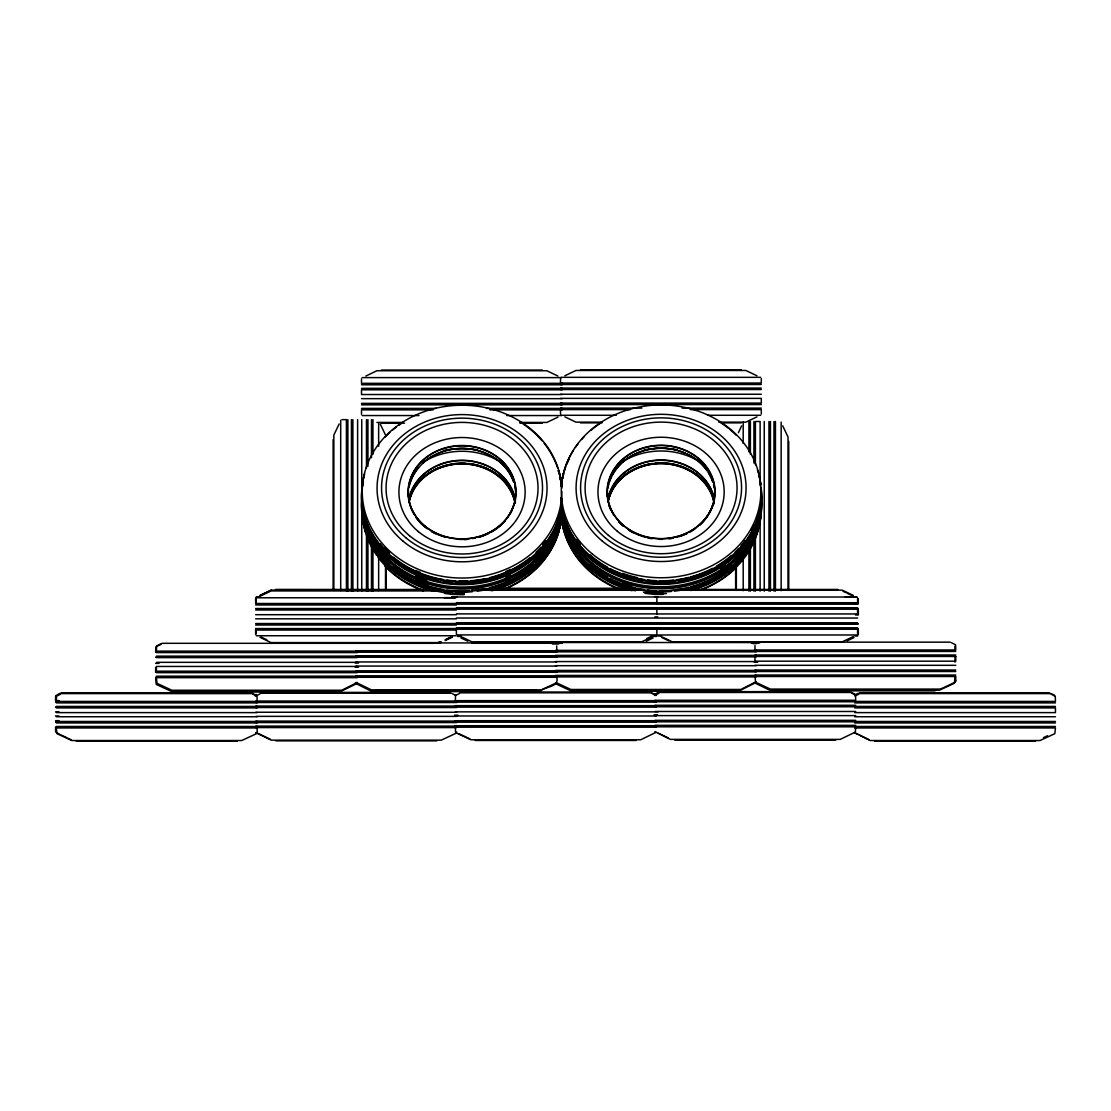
<?xml version="1.0" encoding="UTF-8"?>
<svg xmlns="http://www.w3.org/2000/svg" width="1111" height="1111" viewBox="0 0 1111 1111"><rect width="100%" height="100%" fill="white"/><g stroke="black" fill="none" stroke-linecap="round" stroke-linejoin="round"><path stroke-width="1.5" d="M255.072 695.805L255.988 694.375M456.663 732.01L456.038 733.274L441.248 740.148L271.265 740.148L256.03 732.746M357.186 682.473L341.827 690.237L171.844 690.237L157.054 683.362L156.429 677.668L357.228 677.668M454.621 695.042L455.704 695.069M355.951 677.279L556.75 677.279C559.472 687.209 545.737 686.376 540.543 690.903L370.56 690.903L355.187 683.14M654.143 694.653L658.434 692.195M654.934 695.472L659.226 693M755.424 682.765L740.051 690.528L570.068 690.528L555.028 683.418M756.216 681.71L740.856 689.473L570.873 689.473L556.083 682.598M339.133 423.985L333.842 435.054L333.842 590.399M738.398 432.707L741.634 425.846M256.03 695.875L260.196 693.764M356.27 683.876L341.021 691.292L171.038 691.292L156.262 684.418L155.637 678.724M656.018 732.357L640.769 739.759L470.786 739.759L455.746 732.663M855.331 732.288L855.692 726.816L654.893 726.816M855.012 695.944L858.984 694.139M271.39 590.219L260.321 595.51M854.47 694.903L858.192 693.333M365.838 376.046L376.907 370.741L546.848 370.741L557.93 376.046M564.874 375.768L575.942 370.477L745.884 370.477L756.952 375.768M557.93 417.139L546.848 422.43L519.767 422.43M259.946 595.413L271.015 590.122L436.498 590.219M260.002 596.218L271.07 590.927L441.011 590.927M159.97 644.908L161.123 644.352M756.952 416.861L745.884 422.152L718.803 422.152M445.164 639.742L450.663 637.159M445.539 639.839L452.399 636.603M445.219 640.547L452.08 637.311M646.56 638.617L652.06 636.02M652.824 636.492L641.755 641.797L471.8 641.797L460.732 636.492M646.227 641.214L653.087 637.978M853.387 636.547L842.207 641.839L672.266 641.839L668.058 639.783M847.137 640.825L854.012 637.603M1043.451 737.662L1047.576 735.718M160.762 643.852L156.595 645.963L156.429 651.129L357.228 651.129M158.831 645.38L155.804 647.019L155.637 652.171L159.054 652.171M59.883 693.333L55.592 695.805L55.55 700.61L58.966 700.61M60.674 694.139L56.508 696.25L56.342 701.416L257.155 701.416L256.988 696.25L252.808 694.139M459.718 693.375L455.538 695.486L455.371 700.652L656.184 700.652M555.819 683.14L541.335 689.848L371.352 689.848L356.117 682.446M854.651 732.385L840.277 739.384L670.308 739.384L654.934 731.621M580.456 369.769L741.37 369.769M381.42 370.046L542.349 370.046M561.152 377.337L760.674 377.337M362.13 377.615L561.638 377.615M562.263 383.323L361.506 383.323L361.506 378.893M560.527 384.517L761.299 384.517M361.506 384.795L562.263 384.795M560.527 388.058L761.299 388.058M361.506 388.336L562.263 388.336M560.527 389.53L761.299 389.53M562.263 389.808L361.506 389.808L361.506 394.53L562.263 394.53M560.527 394.252L761.299 394.252M560.527 398.377L761.299 398.377L761.299 403.099L560.527 403.099M361.506 398.655L562.263 398.655M361.506 403.376L562.263 403.376M560.527 404.571L761.299 404.571M361.506 404.848L562.263 404.848M560.527 408.112L641.866 408.112M682.029 408.112L761.299 408.112M361.506 408.39L436.317 408.39M486.451 408.39L562.263 408.39M630.465 409.584L560.527 409.584L560.527 414M690.292 409.584L761.299 409.584L761.299 414M433.082 409.862L361.506 409.862L361.506 414.278M489.909 409.862L562.263 409.862M561.152 415.278L616.327 415.278M707.499 415.278L760.674 415.278M362.13 415.556L419.028 415.556M506.769 415.556L561.638 415.556M341.98 419.639L346.41 419.639L346.41 591.024M602.093 422.152L575.942 422.152L564.874 416.861M376.907 422.43L403.071 422.43M580.456 422.86L601.94 422.86M720.567 422.86L741.37 422.86M381.42 423.138L404.543 423.138M519.976 423.138L542.349 423.138M503.38 588.288L620.146 588.288M500.2 588.997L622.021 588.997M275.528 589.413L423.555 589.51M476.313 589.413L637.242 589.413M676.78 589.455L837.805 589.455M471.8 590.108L641.755 590.108M672.266 590.163L842.319 590.163L853.387 595.454M256.238 596.996L259.085 596.996M452.288 596.94L455.524 596.94M457.024 596.982L656.532 596.982M845.263 596.885L856.498 596.885M256.599 597.079L260.543 597.079M453.26 597.079L456.121 597.079M657.49 597.024L857.095 597.024M444.067 597.649L455.204 597.649M256.28 597.787L455.802 597.787M456.399 602.676L857.623 602.731L857.623 598.301M654.893 603.037L657.768 603.037M456.413 603.495L255.655 603.495L255.613 598.274M855.47 603.773L858.345 603.773L858.178 598.621M456.399 604.148L657.156 604.148M656.865 604.203L857.623 604.203M255.655 604.967L456.413 604.967M456.399 607.689L857.623 607.745M654.893 608.05L657.768 608.05M255.655 608.509L456.413 608.509M855.47 608.8L858.345 608.8M456.399 609.175L857.623 609.217L857.623 613.939L656.865 613.939L656.865 609.217M255.655 609.981L456.413 609.981M456.399 613.883L657.156 613.883M255.655 614.702L456.413 614.702M855.47 614.98L858.345 614.98L858.345 610.272M654.893 616.897L657.768 616.897M456.399 618.022L857.623 618.063M255.655 618.827L456.413 618.827M456.399 622.729L857.623 622.785M654.893 623.09L657.768 623.09M255.655 623.549L456.413 623.549M855.47 623.84L858.345 623.84M456.399 624.215L857.623 624.257M255.655 625.021L456.413 625.021M456.399 627.743L857.623 627.798M654.893 628.104L657.768 628.104M255.655 628.562L456.413 628.562M855.47 628.854L858.345 628.854M255.655 630.034L456.413 630.034M457.024 634.923L656.532 634.923M657.49 634.978L857.095 634.978M256.28 635.742L455.802 635.742M658.212 636.02L660.837 636.02M854.873 636.02L857.72 636.02M457.288 636.409L461.232 636.409M650.796 636.409L656.809 636.409M438.901 641.894L441.331 641.894M760.466 642.158L950.294 642.158M441.011 642.602L271.07 642.602L260.002 637.311M476.313 642.491L759.035 642.547M361.436 642.922L551.264 642.922M751.286 642.894L759.757 642.894M472.078 643.269L562.222 643.269M161.914 643.311L434.193 643.311M752.814 643.602L756.452 643.602M552.32 643.977L558.75 643.977M555.458 650.366L756.258 650.366M355.951 650.74L556.75 650.74L556.708 645.935M754.175 651.032L757.605 651.032M754.98 651.449L955.779 651.449M355.145 651.796L358.575 651.796M555.458 651.838L756.258 651.838M355.951 652.213L556.75 652.213M156.429 652.601L357.228 652.601M754.98 654.99L955.779 654.99M555.458 655.379L756.258 655.379M355.951 655.754L556.75 655.754M156.429 656.143L357.228 656.143M754.175 656.045L757.605 656.045M355.145 656.809L358.575 656.809M555.458 656.851L756.258 656.851M155.637 657.184L159.054 657.184M355.951 657.226L556.75 657.226M156.429 657.615L357.228 657.615M555.458 661.573L756.258 661.573M355.951 661.948L556.75 661.948M754.175 662.239L757.605 662.239M156.429 662.337L357.228 662.337M355.145 663.003L358.575 663.003M155.637 663.378L159.054 663.378M754.98 665.308L955.779 665.308M555.458 665.697L756.258 665.697M355.951 666.072L556.75 666.072M357.228 666.461L156.429 666.461L156.429 671.183L357.228 671.183M355.145 667.128L358.575 667.128M754.98 670.03L955.779 670.03M555.458 670.419L756.258 670.419M355.951 670.794L556.75 670.794M754.175 671.086L757.605 671.086M754.98 671.502L955.779 671.502M355.145 671.849L358.575 671.849M555.458 671.891L756.258 671.891M159.054 672.224L155.637 672.224L155.637 667.517M355.951 672.266L556.75 672.266M156.429 672.655L357.228 672.655M754.98 675.044L955.779 675.044M555.458 675.432L756.258 675.432M355.951 675.807L556.75 675.807M754.175 676.099L757.605 676.099M156.429 676.196L357.228 676.196M355.145 676.863L358.575 676.863M555.458 676.905L756.258 676.905M155.637 677.238L159.054 677.238M774.895 689.792L935.851 689.792M575.387 690.181L736.343 690.181M375.865 690.556L536.821 690.556M176.357 690.945L337.313 690.945M774.103 690.848L935.059 690.848M574.581 691.223L735.551 691.223M375.074 691.611L536.03 691.611M659.587 691.639L849.415 691.639M175.552 691.986L336.522 691.986M460.065 692.028L471.203 692.028M472.786 692.028L530.419 692.028M533.697 692.028L649.893 692.028M260.557 692.403L450.372 692.403M660.378 692.459L850.207 692.459M61.036 692.792L250.864 692.792M460.871 692.833L650.685 692.833M859.345 692.792L1049.159 692.792M261.349 693.222L451.177 693.222M61.841 693.597L251.655 693.597M860.136 693.597L1049.964 693.597M654.893 700.277L855.692 700.277L855.526 695.111L851.359 693M654.101 700.93L657.518 700.93M255.863 701.041L456.663 701.041M454.58 701.319L457.996 701.319M854.651 701.416L1055.45 701.416L1055.283 696.25L1051.117 694.139M654.893 701.749L855.692 701.749M55.55 702.083L58.966 702.083M455.371 702.124L656.184 702.124M255.863 702.513L456.663 702.513M56.342 702.888L257.155 702.888M854.651 702.888L1055.45 702.888M654.893 705.291L855.692 705.291M455.371 705.666L656.184 705.666M654.101 705.943L657.518 705.943M255.863 706.054L456.663 706.054M56.342 706.429L257.155 706.429M854.651 706.429L1055.45 706.429M654.893 706.763L855.692 706.763M55.55 707.096L58.966 707.096M455.371 707.138L656.184 707.138M255.863 707.526L456.663 707.526M56.342 707.901L257.155 707.901M854.651 707.901L1055.45 707.901L1055.45 712.623L854.651 712.623M654.893 711.484L855.692 711.484M55.55 711.818L58.966 711.818M455.371 711.859L658.018 711.859M255.863 712.248L456.663 712.248M56.342 712.623L257.155 712.623M654.101 714.804L657.518 714.804M454.58 715.178L457.996 715.178M654.893 715.609L855.692 715.609M55.55 715.942L58.966 715.942M455.371 715.984L656.184 715.984M255.863 716.373L456.663 716.373M56.342 716.748L257.155 716.748M854.651 716.748L1055.45 716.748M654.893 720.331L855.692 720.331M55.55 720.664L58.966 720.664M455.371 720.706L656.184 720.706M654.101 720.997L657.518 720.997M255.863 721.095L456.663 721.095M56.342 721.47L257.155 721.47M454.58 721.372L457.996 721.372M854.651 721.47L1055.45 721.47M654.893 721.803L855.692 721.803M55.55 722.136L58.966 722.136M455.371 722.178L656.184 722.178M255.863 722.567L456.663 722.567M56.342 722.942L257.155 722.942M854.651 722.942L1055.45 722.942M654.893 725.344L855.692 725.344M455.371 725.719L656.184 725.719M255.863 726.108L456.663 726.108M654.101 726.011L657.518 726.011M454.58 726.386L457.996 726.386M56.342 726.483L257.155 726.483M854.651 726.483L1055.45 726.483M58.966 727.149L55.55 727.149L55.592 731.955L59.883 734.427M656.184 727.191L455.371 727.191L455.538 732.357M255.863 727.58L456.663 727.58M854.651 727.955L1055.45 727.955L1054.825 733.663L1040.035 740.523L870.052 740.523L854.692 732.76M674.808 740.093L835.778 740.093M475.3 740.468L636.256 740.468M275.778 740.856L436.748 740.856M76.27 741.231L237.226 741.231M874.565 741.231L1035.535 741.231M951.447 642.7L955.613 644.811L955.779 649.977L754.98 649.977L754.98 645.56M1050.326 693.333L1054.033 694.903L1054.658 696.18M850.568 692.195L854.276 693.764L854.901 695.042M858.192 734.427L854.22 732.621M651.046 692.57L655.018 694.375M651.838 693.375L656.018 695.486M452.33 693.764L456.038 695.333M252.016 693.333L255.988 695.139M255.988 732.621L258.266 733.566M847.137 593.274L852.637 595.857M661.198 636.547L668.169 639.783M661.92 637.603L668.794 640.825M859.567 735.065L869.26 739.718M461.009 637.978L467.87 641.214M658.434 733.274L668.1 737.885M261.321 637.159L266.821 639.742M458.912 733.663L469.995 738.954M259.405 734.038L270.473 739.343M61.258 735.065L66.757 737.662M842.943 591.205L845.749 592.58M68.16 738.343L70.965 739.718M754.341 682.737L769.59 690.139L939.573 690.139L954.363 683.279L954.988 677.571M385.517 435.054L380.226 423.985M782.727 425.846L788.018 436.915L788.018 590.441M954.946 646.227L954.988 651.032M954.988 657.518L954.988 662.239M858.345 630.326L858.345 634.742M857.72 598.301L857.72 602.731M857.72 609.217L857.72 613.939M857.72 629.27L857.72 633.701M857.623 633.701L857.623 629.27L456.399 629.229L456.413 634.464M788.727 441.428L788.727 590.01M781.158 422.124L781.158 590.733M775.45 421.5L775.45 591.163M773.978 421.5L773.978 591.163M770.437 421.5L770.437 591.163M768.965 421.5L768.965 591.163M764.243 421.5L764.243 591.163M761.299 378.615L761.299 383.045L560.527 383.045L560.527 378.615M760.118 485.521L760.118 421.5L755.397 421.5L755.397 464.759M760.118 514.962L760.118 591.163M755.397 535.752L755.397 591.163M753.925 421.5L753.925 463.023M753.925 537.488L753.925 591.163M750.383 421.5L750.383 454.371M750.383 547.876L750.383 591.163M748.911 421.5L748.911 451.774M748.911 550.973L748.911 591.163M743.203 422.124L743.203 443.414M743.203 556.305L743.203 590.733M736.343 564.388L736.343 590.441M735.635 565.471L735.635 590.01M656.865 598.301L656.865 602.731M656.865 629.27L656.865 633.701M386.225 565.277L386.225 589.747M385.517 564.124L385.517 590.26M378.643 423.666L378.643 446.303M378.643 557.889L378.643 590.58M372.949 419.639L372.949 454.232M372.949 547.737L372.949 591.024M371.477 419.639L371.477 457.704M371.477 545.695L371.477 591.024M367.935 419.639L367.935 466.37M367.935 537.141L367.935 591.024M366.463 419.639L366.463 468.092M366.463 535.613L366.463 591.024M361.742 419.639L361.742 591.024M357.617 419.639L357.617 591.024M352.895 419.639L352.895 591.024M351.423 419.639L351.423 591.024M347.882 419.639L347.882 591.024M340.702 420.264L340.702 590.58M333.133 439.567L333.133 589.747M255.988 598.357L255.988 602.787M255.988 629.326L255.988 633.756M255.613 629.243L255.655 634.464M564.499 532.308A100.407 86.95 0 0 1 561.166 517.962M735.454 568.332A99.782 86.408 0 0 1 700.236 590.316M619.049 589.33A99.782 86.408 0 0 1 561.305 515.921M608.023 502.033A53.717 46.509 0 0 1 661.545 463.648A53.717 46.509 0 0 1 713.998 503.116M608.453 499.075A54.008 46.773 0 0 1 657.129 463.565A54.008 46.773 0 0 1 711.054 492.84M713.234 498.631A54.008 46.773 0 0 1 714.304 503.144M561.597 485.243A100.407 86.95 0 0 1 562.222 482.035M564.499 531.572A100.407 86.95 0 0 1 561.166 517.226M561.388 485.688A99.782 86.408 0 0 1 561.958 480.841M562.513 477.633A99.782 86.408 0 0 1 563.583 472.883M564.013 471.328A99.782 86.408 0 0 1 573.47 450.302M575.317 447.525A99.782 86.408 0 0 1 578.331 443.428M581.608 439.47A99.782 86.408 0 0 1 583.942 436.929M591.316 429.999A99.782 86.408 0 0 1 600.579 423.097M722.067 423.638A99.782 86.408 0 0 1 728.705 428.513M729.969 429.54A99.782 86.408 0 0 1 736.371 435.387M561.347 486.132A100.407 86.95 0 0 1 562.222 481.299M561.111 485.979A100.407 86.95 0 0 1 563.402 474.786M712.915 505.199A54.008 46.773 0 0 1 709.068 513.768M708.249 515.115A54.008 46.773 0 0 1 699.902 524.947M694.694 529.086A54.008 46.773 0 0 1 690.389 531.78M687.39 533.349A54.008 46.773 0 0 1 679.335 536.557M672.96 538.182A54.008 46.773 0 0 1 669.877 538.71M662.059 539.349A54.008 46.773 0 0 1 658.934 539.321M651.102 538.585A54.008 46.773 0 0 1 648.032 538.016M633.381 532.822A54.008 46.773 0 0 1 628.951 530.28M623.535 526.35A54.008 46.773 0 0 1 618.771 521.837M610.772 509.977A54.008 46.773 0 0 1 609.05 505.644M712.637 505.199A53.717 46.509 0 0 1 708.804 513.726M707.985 515.06A53.717 46.509 0 0 1 699.68 524.85M695.861 527.975A53.717 46.509 0 0 1 690.223 531.641M687.237 533.197A53.717 46.509 0 0 1 675.905 537.321M672.891 538.002A53.717 46.509 0 0 1 668.266 538.738M662.045 539.154A53.717 46.509 0 0 1 658.934 539.141M652.699 538.627A53.717 46.509 0 0 1 648.116 537.835M646.421 537.446A53.717 46.509 0 0 1 635.048 533.419M633.534 532.669A53.717 46.509 0 0 1 627.715 529.225M623.743 526.239A53.717 46.509 0 0 1 619.008 521.739M614.091 515.448A53.717 46.509 0 0 1 609.342 505.644M561.111 485.243A100.407 86.95 0 0 1 563.402 474.05M563.527 526.697A100.407 86.95 0 0 1 562.68 523.517M561.402 517.087A100.407 86.95 0 0 0 561.972 520.309A99.782 86.408 0 0 1 561.458 515.351M714.304 500.505A53.717 46.509 0 0 1 713.804 503.533M761.174 487.521A100.407 86.95 0 0 1 666.919 580.997A100.407 86.95 0 0 1 560.749 497.645M561.083 486.299A100.407 86.95 0 0 1 563.569 473.467M564.027 471.911A100.407 86.95 0 0 1 565.624 467.245M566.86 464.162A100.407 86.95 0 0 1 568.957 459.607M757.48 469.925A100.407 86.95 0 0 1 760.813 484.271M761.174 488.257A100.407 86.95 0 0 1 666.919 581.733A100.407 86.95 0 0 1 560.749 498.381M561.277 485.41A100.407 86.95 0 0 1 563.569 474.216M758.896 475.355A100.407 86.95 0 0 1 759.674 478.549M760.313 481.771A100.407 86.95 0 0 1 760.813 485.007M761.174 493.117A100.407 86.95 0 0 1 666.919 586.608A100.407 86.95 0 0 1 560.749 503.255M761.174 490.756A100.407 86.95 0 0 1 666.919 584.247A100.407 86.95 0 0 1 560.749 500.894M561.499 486.299A100.407 86.95 0 0 1 562.055 483.063M761.174 490.02A100.407 86.95 0 0 1 667.85 583.456A100.407 86.95 0 0 1 560.847 501.769M561.499 485.563A100.407 86.95 0 0 1 562.055 482.327M709.485 571.651A99.157 85.866 0 0 1 704.888 573.734M622.646 575.873A99.157 85.866 0 0 1 614.827 572.665M754.119 527.114A99.157 85.866 0 0 1 752.05 531.614M750.494 534.544A99.157 85.866 0 0 1 747.967 538.793M746.134 541.571A99.157 85.866 0 0 1 743.148 545.626M740.995 548.265A99.157 85.866 0 0 1 736.371 553.32M732.649 556.875A99.157 85.866 0 0 1 730.233 558.986M727.705 561.027A99.157 85.866 0 0 1 713.915 570.11M712.457 570.887A99.157 85.866 0 0 1 678.668 581.956M675.224 582.442A99.157 85.866 0 0 1 645.894 582.303M642.477 581.789A99.157 85.866 0 0 1 592.455 559.43M589.844 557.18A99.157 85.866 0 0 1 587.316 554.833M584.872 552.403A99.157 85.866 0 0 1 581.428 548.584M573.54 537.78A99.157 85.866 0 0 1 566.388 522.934M637.436 577.595A99.157 85.866 0 0 1 622.646 573.359M580.331 544.043A99.157 85.866 0 0 1 577.234 540.043M607.078 495.895A54.008 46.773 0 0 1 607.12 492.853M607.898 486.743A54.008 46.773 0 0 1 608.62 483.757M609.064 482.299A54.008 46.773 0 0 1 610.744 477.924M612.147 475.105A54.008 46.773 0 0 1 620.896 463.662M622.091 462.537A54.008 46.773 0 0 1 658.379 448.191M661.489 448.136A54.008 46.773 0 0 1 685.529 453.205M687.084 453.913A54.008 46.773 0 0 1 707.263 470.675M708.999 473.328A54.008 46.773 0 0 1 712.943 481.855M754.119 524.6A99.157 85.866 0 0 1 751.286 530.572M745.175 540.432A99.157 85.866 0 0 1 740.995 545.765M738.732 548.334A99.157 85.866 0 0 1 735.149 552.014M731.455 555.431A99.157 85.866 0 0 1 716.803 565.971M712.457 568.388A99.157 85.866 0 0 1 690.389 576.97M688.751 577.401A99.157 85.866 0 0 1 676.946 579.706M673.502 580.136A99.157 85.866 0 0 1 659.726 580.803M656.268 580.706A99.157 85.866 0 0 1 647.616 580.011M644.186 579.553A99.157 85.866 0 0 1 614.827 570.901M613.314 570.193A99.157 85.866 0 0 1 610.342 568.721M607.398 567.138A99.157 85.866 0 0 1 589.844 554.681M580.331 544.779A99.157 85.866 0 0 1 576.262 539.432M761.174 497.547A100.407 86.95 0 0 1 666.919 591.024A100.407 86.95 0 0 1 560.749 507.671M630.798 585.997A99.157 85.866 0 0 1 622.646 583.386M580.331 554.07A99.157 85.866 0 0 1 577.234 550.07M725.094 565.374A99.157 85.866 0 0 1 721.025 568.207M580.331 549.639A99.157 85.866 0 0 1 577.234 545.654M757.369 522.337A99.157 85.866 0 0 1 663.17 587.719A99.157 85.866 0 0 1 565.86 525.836M562.249 508.838A99.157 85.866 0 0 1 561.999 505.394M761.174 495.187A100.407 86.95 0 0 1 666.919 588.663A100.407 86.95 0 0 1 560.749 505.311M754.119 534.627A99.157 85.866 0 0 1 751.286 540.599M745.175 550.459A99.157 85.866 0 0 1 740.995 555.792M738.732 558.361A99.157 85.866 0 0 1 735.149 562.041M731.455 565.457A99.157 85.866 0 0 1 690.389 586.997M688.751 587.427A99.157 85.866 0 0 1 676.946 589.733M671.78 590.33A99.157 85.866 0 0 1 659.726 590.83M656.268 590.733A99.157 85.866 0 0 1 647.616 590.038M644.186 589.58A99.157 85.866 0 0 1 637.436 588.358M635.77 587.997A99.157 85.866 0 0 1 614.827 580.928M613.314 580.22A99.157 85.866 0 0 1 610.342 578.748M607.398 577.164A99.157 85.866 0 0 1 589.844 564.707M580.331 554.806A99.157 85.866 0 0 1 576.262 549.459M761.174 498.284A100.407 86.95 0 0 1 674.641 591.121M671.363 591.455A100.407 86.95 0 0 1 560.749 508.407M761.174 500.047A100.407 86.95 0 0 1 689.098 590.233M666.447 593.566A100.407 86.95 0 0 1 643.547 592.344M635.464 590.802A100.407 86.95 0 0 1 560.847 511.796M750.494 544.571A99.157 85.866 0 0 1 747.967 548.834M746.134 551.598A99.157 85.866 0 0 1 743.148 555.653M740.995 558.291A99.157 85.866 0 0 1 736.371 563.346M732.649 566.902A99.157 85.866 0 0 1 730.233 569.013M727.705 571.054A99.157 85.866 0 0 1 713.915 580.136M712.457 580.914A99.157 85.866 0 0 1 690.389 589.497M663.17 593.33A99.157 85.866 0 0 1 645.894 592.33M632.451 589.691A99.157 85.866 0 0 1 592.455 569.457M589.844 567.207A99.157 85.866 0 0 1 581.428 558.611M576.262 551.973A99.157 85.866 0 0 1 566.388 532.961M761.174 500.783A100.407 86.95 0 0 1 690.764 590.538M663.198 594.399A100.407 86.95 0 0 1 645.172 593.33M632.103 590.719A100.407 86.95 0 0 1 560.749 510.921M621.188 462.62A65.966 57.119 0 0 1 701.499 462.981M709.485 581.678A99.157 85.866 0 0 1 704.888 583.775M625.882 587.011A99.157 85.866 0 0 1 614.827 582.692M760.716 514.935A99.782 86.408 0 0 1 760.257 519.795M759.48 524.614A99.782 86.408 0 0 1 758.396 529.364M757.98 530.919A99.782 86.408 0 0 1 700.388 589.747M657.99 596.69A99.782 86.408 0 0 1 654.504 596.551M622.41 589.983A99.782 86.408 0 0 1 565.263 534.447M564.763 532.905A99.782 86.408 0 0 1 562.444 523.406M760.827 508.491A99.782 86.408 0 0 1 760.841 511.713M714.234 501.45A53.717 46.509 0 0 1 713.623 504.45M607.37 495.825A53.717 46.509 0 0 1 607.411 492.784M607.911 488.229A53.717 46.509 0 0 1 608.911 483.757M609.356 482.285A53.717 46.509 0 0 1 685.404 453.371M686.945 454.08A53.717 46.509 0 0 1 707.013 470.731M707.888 472.036A53.717 46.509 0 0 1 712.651 481.855M713.512 484.785A53.717 46.509 0 0 1 714.165 487.798M714.581 490.826A53.717 46.509 0 0 1 714.776 493.853M607.898 501.492A54.008 46.773 0 0 1 608.62 498.506M609.064 497.034A54.008 46.773 0 0 1 612.925 488.479M613.744 487.132A54.008 46.773 0 0 1 620.896 478.397M622.091 477.286A54.008 46.773 0 0 1 652.115 463.537M655.24 463.162A54.008 46.773 0 0 1 712.943 496.603M608.189 501.464A53.717 46.509 0 0 1 608.911 498.492M609.356 497.034A53.717 46.509 0 0 1 613.189 488.521M614.008 487.187A53.717 46.509 0 0 1 666.961 463.356A53.717 46.509 0 0 1 712.651 496.603M713.512 499.533A53.717 46.509 0 0 1 714.165 502.547M607.911 500.214A53.717 46.509 0 0 1 659.059 460.357A53.717 46.509 0 0 1 713.512 496.784M608.62 495.603A54.008 46.773 0 0 1 661.698 459.982A54.008 46.773 0 0 1 713.804 496.659M644.033 449.969A73.007 63.23 0 0 1 676.793 449.705M561.68 517.851A100.407 86.95 0 0 1 559.389 529.044M558.93 530.6A100.407 86.95 0 0 1 557.903 533.724M561.68 517.115A100.407 86.95 0 0 1 561.194 520.351M560.569 523.559A100.407 86.95 0 0 1 559.389 528.308M561.513 515.782A99.782 86.408 0 0 1 561.249 519.018M560.833 522.253A99.782 86.408 0 0 1 559.958 527.058M558.777 531.766A99.782 86.408 0 0 1 504.394 589.344M423.222 590.83A99.782 86.408 0 0 1 385.211 566.471M409.001 502.311A53.717 46.509 0 0 1 462.509 463.926A53.717 46.509 0 0 1 514.976 503.394M409.431 499.353A54.008 46.773 0 0 1 416.347 485.354M418.347 482.827A54.008 46.773 0 0 1 471.3 464.454A54.008 46.773 0 0 1 513.74 497.45M384.906 437.206A99.782 86.408 0 0 1 389.85 432.401M392.294 430.276A99.782 86.408 0 0 1 396.127 427.207M398.807 425.249A99.782 86.408 0 0 1 401.557 423.374M523.031 423.916A99.782 86.408 0 0 1 542.029 440.734M544.196 443.372A99.782 86.408 0 0 1 557.694 468.078M558.666 471.175A99.782 86.408 0 0 1 559.5 474.314M560.208 477.508A99.782 86.408 0 0 1 560.777 480.716A100.407 86.95 0 0 0 559.861 477.411M512.199 509.838A54.008 46.773 0 0 1 510.032 514.046M505.422 520.545A54.008 46.773 0 0 1 491.354 532.058M488.354 533.627A54.008 46.773 0 0 1 478.633 537.321M467.717 539.363A54.008 46.773 0 0 1 464.579 539.571M435.873 533.849A54.008 46.773 0 0 1 431.36 531.447M427.124 528.655A54.008 46.773 0 0 1 415.681 517.101M514.046 504.019A53.717 46.509 0 0 1 507.171 517.948M505.172 520.462A53.717 46.509 0 0 1 489.715 532.711M488.201 533.474A53.717 46.509 0 0 1 478.535 537.155M475.383 537.96A53.717 46.509 0 0 1 472.328 538.557M467.675 539.182A53.717 46.509 0 0 1 458.343 539.349M445.705 537.293A53.717 46.509 0 0 1 437.553 534.405M436.012 533.697A53.717 46.509 0 0 1 431.526 531.308M427.318 528.53A53.717 46.509 0 0 1 415.945 517.032M414.222 514.393A53.717 46.509 0 0 1 410.306 505.922M409.848 504.463A53.717 46.509 0 0 1 409.084 501.492M560.208 522.656A100.407 86.95 0 0 1 559.389 525.795M558.291 470.772A100.407 86.95 0 0 1 559.264 473.897M560.111 477.063A100.407 86.95 0 0 1 560.819 480.271M561.388 483.493A100.407 86.95 0 0 1 561.819 486.743M560.111 477.799A100.407 86.95 0 0 1 560.819 481.007M560.208 523.392A100.407 86.95 0 0 1 559.389 526.545M562.305 499.117A100.407 86.95 0 0 1 447.33 580.484A100.407 86.95 0 0 1 364.533 473.744M558.444 470.203A100.407 86.95 0 0 1 561.985 486.174M562.305 499.853A100.407 86.95 0 0 1 455.732 581.997A100.407 86.95 0 0 1 361.894 488.937M362.242 485.688A100.407 86.95 0 0 1 364.533 474.494M558.444 470.939A100.407 86.95 0 0 1 561.791 485.285M562.305 504.727A100.407 86.95 0 0 1 455.732 586.858A100.407 86.95 0 0 1 361.894 493.812M562.305 502.366A100.407 86.95 0 0 1 455.732 584.497A100.407 86.95 0 0 1 361.894 491.451M362.464 486.576A100.407 86.95 0 0 1 363.353 481.743M562.305 501.63A100.407 86.95 0 0 1 455.732 583.761A100.407 86.95 0 0 1 361.894 490.715M362.464 485.826A100.407 86.95 0 0 1 363.353 480.994M546.14 542.474A99.157 85.866 0 0 1 544.112 545.168M539.696 550.376A99.157 85.866 0 0 1 537.335 552.861M499.506 576.484A99.157 85.866 0 0 1 494.645 578.081M401.265 564.832A99.157 85.866 0 0 1 397.238 561.985M385.85 551.931A99.157 85.866 0 0 1 382.392 548.126M548.042 540.46A99.157 85.866 0 0 1 544.112 545.904M541.96 548.542A99.157 85.866 0 0 1 513.421 571.165M511.949 571.929A99.157 85.866 0 0 1 489.715 580.178M488.076 580.581A99.157 85.866 0 0 1 455.51 583.4M452.038 583.15A99.157 85.866 0 0 1 443.456 582.067M438.401 581.122A99.157 85.866 0 0 1 394.669 560.722M385.85 552.667A99.157 85.866 0 0 1 377.24 542.224M545.14 541.321A99.157 85.866 0 0 1 543.057 543.987M510.449 569.415A99.157 85.866 0 0 1 505.852 571.512M420.444 572.429A99.157 85.866 0 0 1 415.792 570.443M389.53 553.056A99.157 85.866 0 0 1 384.67 548.181M561.819 491.409A99.782 86.408 0 0 1 413.445 567.096A99.782 86.408 0 0 1 409.806 418A99.782 86.408 0 0 1 561.735 488.201M408.029 494.659A54.008 46.773 0 0 1 408.195 491.59M409.584 484.035A54.008 46.773 0 0 1 418.5 467.509M423.055 462.815A54.008 46.773 0 0 1 434.054 455.177M435.568 454.413A54.008 46.773 0 0 1 468.745 448.775M471.856 449.191A54.008 46.773 0 0 1 513.907 482.132M515.851 491.159A54.008 46.773 0 0 1 516.046 494.201M557.889 517.226A99.157 85.866 0 0 1 556.875 520.309M546.14 540.71A99.157 85.866 0 0 1 543.057 544.723M540.849 547.334A99.157 85.866 0 0 1 536.113 552.292M529.947 557.791A99.157 85.866 0 0 1 489.715 577.678M484.729 578.803A99.157 85.866 0 0 1 471.022 580.734M467.564 580.956A99.157 85.866 0 0 1 458.968 581.039M455.51 580.9A99.157 85.866 0 0 1 446.872 580.081M443.456 579.567A99.157 85.866 0 0 1 393.419 557.208M389.53 553.792A99.157 85.866 0 0 1 380.226 543.737M562.305 509.144A100.407 86.95 0 0 1 455.732 591.288A100.407 86.95 0 0 1 361.894 498.228M545.14 551.348A99.157 85.866 0 0 1 543.057 554.014M538.529 559.152A99.157 85.866 0 0 1 536.113 561.583M510.449 579.442A99.157 85.866 0 0 1 505.852 581.539M426.846 584.789A99.157 85.866 0 0 1 415.792 580.47M389.53 563.083A99.157 85.866 0 0 1 384.67 558.208M545.14 546.931A99.157 85.866 0 0 1 543.057 549.598M538.529 554.722A99.157 85.866 0 0 1 536.113 557.166M510.449 575.026A99.157 85.866 0 0 1 505.852 577.109M426.846 580.359A99.157 85.866 0 0 1 415.792 576.04M389.53 558.652A99.157 85.866 0 0 1 384.67 553.778M558.333 522.614A99.157 85.866 0 0 1 465.051 587.983A99.157 85.866 0 0 1 367.352 527.642M366.824 526.114A99.157 85.866 0 0 1 365.338 521.115M562.18 508.421A100.407 86.95 0 0 1 454.802 588.872A100.407 86.95 0 0 1 361.894 495.867M546.14 550.737A99.157 85.866 0 0 1 543.057 554.75M540.849 557.361A99.157 85.866 0 0 1 536.113 562.319M533.613 564.666A99.157 85.866 0 0 1 489.715 587.705M484.729 588.83A99.157 85.866 0 0 1 479.633 589.747M469.286 590.885A99.157 85.866 0 0 1 446.872 590.108M443.456 589.594A99.157 85.866 0 0 1 393.419 567.235M389.53 563.819A99.157 85.866 0 0 1 380.226 553.764M562.305 509.88A100.407 86.95 0 0 1 477.244 591.191M472.328 591.732A100.407 86.95 0 0 1 361.894 498.964M562.305 511.657A100.407 86.95 0 0 1 490.062 590.51M464.162 593.941A100.407 86.95 0 0 1 361.894 500.742M546.14 552.5A99.157 85.866 0 0 1 544.112 555.194M499.506 586.511A99.157 85.866 0 0 1 494.645 588.108M401.265 574.859A99.157 85.866 0 0 1 397.238 572.012M385.85 561.958A99.157 85.866 0 0 1 382.392 558.153M555.097 537.418A99.157 85.866 0 0 1 553.736 540.432M548.042 550.487A99.157 85.866 0 0 1 544.112 555.931M541.96 558.569A99.157 85.866 0 0 1 538.529 562.388M536.113 564.832A99.157 85.866 0 0 1 513.421 581.192M511.949 581.956A99.157 85.866 0 0 1 493.006 589.33M464.134 593.607A99.157 85.866 0 0 1 455.51 593.441M452.038 593.177A99.157 85.866 0 0 1 443.456 592.094M431.776 589.524A99.157 85.866 0 0 1 394.669 570.762M385.85 562.708A99.157 85.866 0 0 1 377.24 552.25M562.305 512.393A100.407 86.95 0 0 1 491.729 590.816M464.162 594.677A100.407 86.95 0 0 1 444.511 593.357M433.068 590.996A100.407 86.95 0 0 1 361.894 501.478M422.152 462.884A65.966 57.119 0 0 1 502.464 463.259M561.763 513.601A99.782 86.408 0 0 1 561.402 518.448M560.736 523.295A99.782 86.408 0 0 1 559.763 528.072M558.944 531.197A99.782 86.408 0 0 1 501.353 590.024M457.204 596.913A99.782 86.408 0 0 1 451.983 596.565M421.777 589.663A99.782 86.408 0 0 1 377.671 556.736M376.698 555.375A99.782 86.408 0 0 1 366.227 534.724M365.727 533.183A99.782 86.408 0 0 1 362.269 509.213M515.435 500.214A53.717 46.509 0 0 1 514.921 503.241M408.348 496.103A53.717 46.509 0 0 1 408.487 491.548M409.154 486.993A53.717 46.509 0 0 1 459.162 448.663A53.717 46.509 0 0 1 513.615 482.132M514.837 486.562A53.717 46.509 0 0 1 515.74 494.131M409.584 498.783A54.008 46.773 0 0 1 413.111 490.132M414.709 487.41A54.008 46.773 0 0 1 421.861 478.674M424.291 476.48A54.008 46.773 0 0 1 432.568 470.745M434.054 469.925A54.008 46.773 0 0 1 446.969 465.023M449.983 464.342A54.008 46.773 0 0 1 465.592 463.259M468.745 463.523A54.008 46.773 0 0 1 488.048 468.939M489.576 469.689A54.008 46.773 0 0 1 504.186 480.688M506.31 483.146A54.008 46.773 0 0 1 513.907 496.881M514.782 499.825A54.008 46.773 0 0 1 515.435 502.852M409.154 501.741A53.717 46.509 0 0 1 414.153 488.798M414.972 487.465A53.717 46.509 0 0 1 471.411 464.065A53.717 46.509 0 0 1 515.129 502.825M409.154 498.992A53.717 46.509 0 0 1 463.551 460.621A53.717 46.509 0 0 1 515.365 501.589M409.584 495.881A54.008 46.773 0 0 1 463.551 460.273A54.008 46.773 0 0 1 515.129 498.436M443.317 450.608A73.007 63.23 0 0 1 477.772 449.983M257.155 732.385L256.53 733.663L241.74 740.523L71.757 740.523L56.967 733.663L56.342 727.955L257.155 727.955L257.155 732.385M955.779 680.946L955.154 682.223L940.364 689.084L770.381 689.084L755.591 682.223L754.98 676.516L955.779 676.516L955.779 680.946M955.779 656.462L754.98 656.462L754.98 661.184L955.779 661.184L955.779 656.462M608.495 535.405A75.965 65.785 0 0 0 734.857 503.602A75.965 65.785 0 0 0 639.867 424.735A75.965 65.785 0 0 0 608.495 535.405M602.259 541.043A84.992 73.604 0 0 0 743.62 505.463A84.992 73.604 0 0 0 637.353 417.236A84.992 73.604 0 0 0 602.259 541.043M605.384 537.877A80.478 69.701 0 0 0 739.232 504.172A80.478 69.701 0 0 0 638.603 420.638A80.478 69.701 0 0 0 605.384 537.877M592.024 553.722A99.782 86.408 0 0 0 757.98 511.949A99.782 86.408 0 0 0 633.214 408.376A99.782 86.408 0 0 0 592.024 553.722M617.41 531.336A63.091 54.633 0 0 0 722.344 504.908A63.091 54.633 0 0 0 643.463 439.414A63.091 54.633 0 0 0 617.41 531.336M623.91 525.67A53.717 46.509 0 0 0 713.234 503.172A53.717 46.509 0 0 0 646.074 447.427A53.717 46.509 0 0 0 623.91 525.67M623.702 525.781A54.008 46.773 0 0 0 713.526 503.158A54.008 46.773 0 0 0 645.991 447.094A54.008 46.773 0 0 0 623.702 525.781M409.473 535.683A75.965 65.785 0 0 0 535.821 503.88A75.965 65.785 0 0 0 440.831 425.013A75.965 65.785 0 0 0 409.473 535.683M403.224 541.321A84.992 73.604 0 0 0 544.584 505.741A84.992 73.604 0 0 0 438.317 417.514A84.992 73.604 0 0 0 403.224 541.321M406.348 538.155A80.478 69.701 0 0 0 540.196 504.45A80.478 69.701 0 0 0 439.581 420.916A80.478 69.701 0 0 0 406.348 538.155M418.375 531.614A63.091 54.633 0 0 0 523.309 505.186A63.091 54.633 0 0 0 444.428 439.692A63.091 54.633 0 0 0 418.375 531.614M424.874 525.947A53.717 46.509 0 0 0 514.199 503.45A53.717 46.509 0 0 0 447.053 447.691A53.717 46.509 0 0 0 424.874 525.947M424.666 526.058A54.008 46.773 0 0 0 514.49 503.436A54.008 46.773 0 0 0 446.969 447.372A54.008 46.773 0 0 0 424.666 526.058"/></g></svg>
